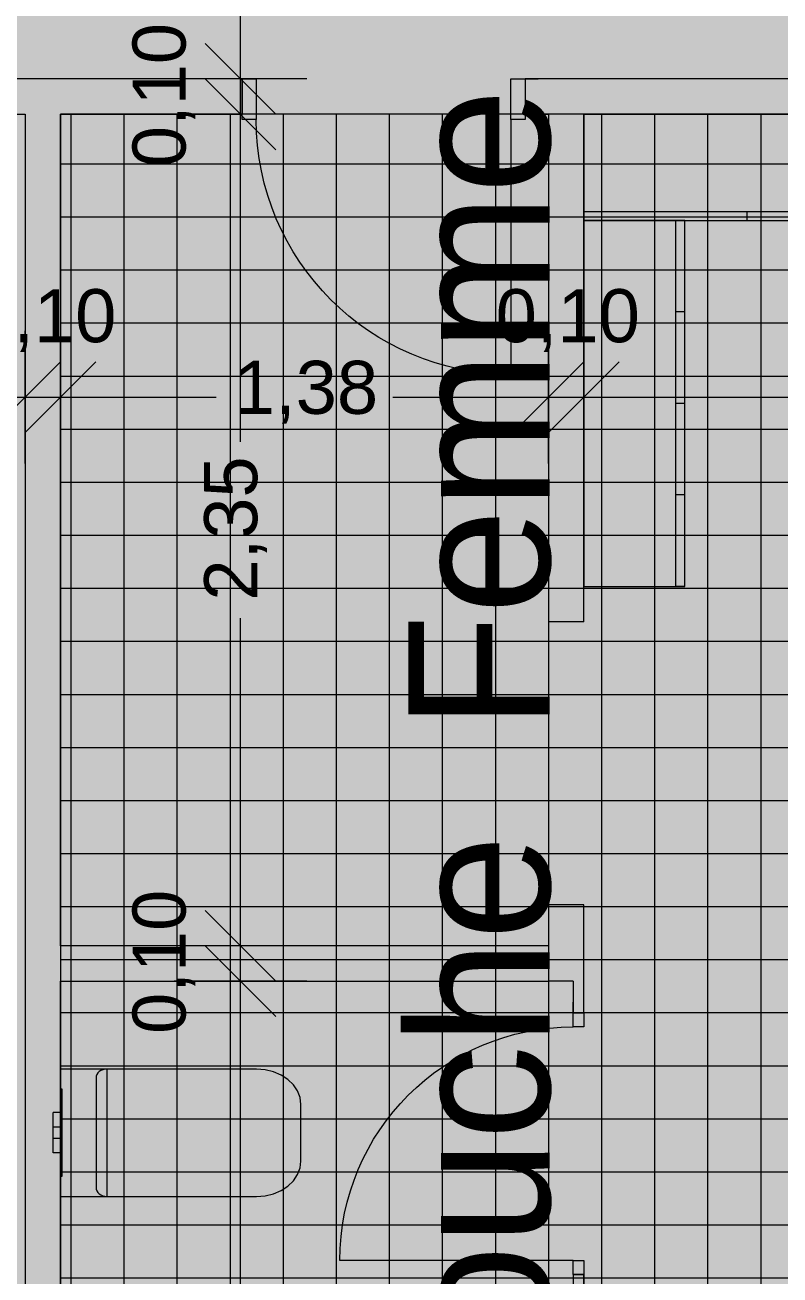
# Model space of a CAD drawing. Header units: millimetres. Extents: x 141848 to 1648660, y -465012 to -151356.
# Drawn here: x 187970 to 190104, y -197242 to -193707 of the extents above; entities that cross this region are included whole.
import ezdxf

# ---------------------------------------------------------------- set-up
doc = ezdxf.new("R2010")
doc.units = ezdxf.units.MM
doc.header["$MEASUREMENT"] = 0
for name, color, linetype in [('Cotations - 1_100', 7, 'Continuous'), ('Hachure', 7, 'Continuous'), ('Intérieur - Mobilier', 7, 'Continuous'), ('Portes ARCHICAD', 7, 'Continuous'), ('Sols_ Dalles', 7, 'Continuous'), ('Structure - Murs extérieurs', 7, 'Continuous')]:
    doc.layers.add(name, color=color, linetype=linetype)
doc.styles.add('STYLE_GENERE_1', font='')
doc.styles.add('STYLE_GENERE_2', font='')
doc.styles.get('STYLE_GENERE_1').set_extended_font_data('Agency FB')
doc.styles.get('STYLE_GENERE_2').set_extended_font_data('Arial')
doc.dimstyles.new('STYLE_GENERE__4', dxfattribs={"dimtxt": 150, "dimasz": 190, "dimexe": 0.18, "dimexo": 0.0625, "dimgap": 0, "dimtad": 0, "dimtih": 1, "dimtoh": 1, "dimlfac": 0.001, "dimzin": 0, "dimdsep": 46, "dimtxsty": 'STYLE_GENERE_2', "dimblk": 'ARROWHEAD_6', "dimblk1": 'ARROWHEAD_6', "dimblk2": 'ARROWHEAD_6', "dimcen": 0.09, "dimse1": 1, "dimse2": 1, "dimclrd": 7, "dimclre": 7, "dimclrt": 7, "dimazin": 0, "dimtfac": 1, "dimtdec": 4, "dimtmove": 0, "dimatfit": 3, "dimfxl": 0, "dimtolj": 1, "dimtzin": 0, "dimarcsym": 0})
doc.dimstyles.new('STYLE_GENERE__7', dxfattribs={"dimtxt": 150, "dimasz": 190, "dimexe": 0.18, "dimexo": 0.0625, "dimgap": 0, "dimtad": 0, "dimlfac": 0.001, "dimzin": 0, "dimdsep": 46, "dimtxsty": 'STYLE_GENERE_2', "dimblk": 'ARROWHEAD_6', "dimblk1": 'ARROWHEAD_6', "dimblk2": 'ARROWHEAD_6', "dimcen": 0.09, "dimse1": 1, "dimse2": 1, "dimclrd": 7, "dimclre": 7, "dimclrt": 7, "dimazin": 0, "dimtfac": 1, "dimtdec": 4, "dimtmove": 0, "dimatfit": 3, "dimfxl": 0, "dimtolj": 1, "dimtzin": 0, "dimarcsym": 0})

# ---------------------------------------------------------------- blocks, each defined once
blk = doc.blocks.new('Dalle_25_2', base_point=(185576, -200380.6))
at = {"layer": 'Sols_ Dalles', "linetype": 'Continuous', "lineweight": 0, "true_color": 0x3f3f3f}
blk.add_hatch(color=250, dxfattribs=at).paths.add_polyline_path([(185576, -200380.6), (191976, -200380.6), (191976, -188410.6), (185576, -188410.6)])
blk = doc.blocks.new('Mur_130_2', base_point=(187969.6, -193959.9))
at = {"layer": 'Structure - Murs extérieurs', "color": 7, "linetype": 'Continuous', "lineweight": 5, "flags": 128}
for points in [[(187969.6, -193959.9), (187969.6, -200100.6)], [(188069.6, -196310.6), (188069.6, -193959.9)], [(188069.6, -197310.6), (188069.6, -196410.6)]]:
    blk.add_lwpolyline(points, dxfattribs=at)
blk = doc.blocks.new('Ouverture porte simple_2')
at = {"layer": 'Portes ARCHICAD', "color": 251, "linetype": 'Continuous', "lineweight": 5, "true_color": 0x5f5f5f}
for p, q in [((-400, 0), (-400, 100)), ((400, 0), (400, 100))]:
    blk.add_line(p, q, dxfattribs=at)
blk = doc.blocks.new('Mur_131_2', base_point=(189549.6, -193959.9))
at = {"layer": 'Structure - Murs extérieurs', "color": 7, "linetype": 'Continuous', "lineweight": 5}
for p, q in [((189549.6, -195394.7), (189449.6, -195394.7)), ((189549.6, -196194.7), (189449.6, -196194.7))]:
    blk.add_line(p, q, dxfattribs=at)
at = {"layer": 'Structure - Murs extérieurs', "color": 7, "linetype": 'Continuous', "lineweight": 5, "flags": 128}
for points in [[(189449.6, -193959.9), (189449.6, -195394.7)], [(189549.6, -195394.7), (189549.6, -193959.9)], [(189449.6, -196194.7), (189449.6, -196310.6)], [(189549.6, -196410.6), (189549.6, -196194.7)], [(189519.6, -196410.6), (189449.6, -196410.6)]]:
    blk.add_lwpolyline(points, dxfattribs=at)
at = {"layer": 'Portes ARCHICAD', "color": 251, "linetype": 'Continuous', "lineweight": 5, "true_color": 0x5f5f5f, "xscale": -1, "zscale": 1000, "rotation": 89.99999299379134}
blk.add_blockref('Ouverture porte simple_2', (189549.6, -195794.7), dxfattribs=at)
blk = doc.blocks.new('Porte 25_8')
at = {"layer": 'Portes ARCHICAD', "color": 251, "linetype": 'Continuous', "lineweight": 5, "true_color": 0x5f5f5f}
for p, q in [((330, 0), (330, 660)), ((-370, 0), (-400, 0)), ((-370, 0), (-400, 0)), ((-330, 0), (-370, 0)), ((-370, 0), (-370, -30)), ((-370, 0), (-370, -30)), ((-370, 0), (-370, -30)), ((-330, -30), (-330, 0)), ((370, 0), (330, 0)), ((330, 0), (330, -30)), ((370, -30), (370, 0)), ((370, 0), (370, -30)), ((370, 0), (370, -30)), ((370, 0), (400, 0)), ((370, 0), (400, 0)), ((-370, -30), (-400, -30)), ((-370, -30), (-400, -30)), ((-370, -30), (-330, -30)), ((330, -30), (370, -30)), ((370, -30), (400, -30)), ((370, -30), (400, -30))]:
    blk.add_line(p, q, dxfattribs=at)
blk.add_arc((330, 0), 660, 90, 180, dxfattribs=at)
blk = doc.blocks.new('Mur_138_2', base_point=(189519.6, -196410.6))
at = {"layer": 'Structure - Murs extérieurs', "color": 7, "linetype": 'Continuous', "lineweight": 5}
for p, q in [((189519.6, -196500.3), (189519.6, -196470.3)), ((189549.6, -196500.3), (189549.6, -196470.3)), ((189519.6, -196500.3), (189549.6, -196500.3)), ((189519.6, -197240.3), (189519.6, -197270.3)), ((189519.6, -197240.3), (189549.6, -197240.3)), ((189549.6, -197240.3), (189549.6, -197270.3))]:
    blk.add_line(p, q, dxfattribs=at)
at = {"layer": 'Structure - Murs extérieurs', "color": 7, "linetype": 'Continuous', "lineweight": 5, "flags": 128}
for points in [[(189519.6, -196410.6), (189519.6, -196500.3)], [(189549.6, -196500.3), (189549.6, -196410.6)], [(189519.6, -197240.3), (189519.6, -197310.6)], [(189549.6, -197463.1), (189549.6, -197240.3)]]:
    blk.add_lwpolyline(points, dxfattribs=at)
at = {"layer": 'Portes ARCHICAD', "color": 251, "linetype": 'Continuous', "lineweight": 5, "true_color": 0x5f5f5f, "xscale": -1, "zscale": 1000, "rotation": 89.99999299379114}
blk.add_blockref('Porte 25_8', (189519.6, -196870.3), dxfattribs=at)
blk = doc.blocks.new('Mur_139_2', base_point=(187969.6, -196410.6))
at = {"layer": 'Structure - Murs extérieurs', "color": 7, "linetype": 'Continuous', "lineweight": 5, "flags": 128}
for points in [[(189449.6, -196310.6), (188069.6, -196310.6)], [(188069.6, -196410.6), (189449.6, -196410.6)]]:
    blk.add_lwpolyline(points, dxfattribs=at)
blk = doc.blocks.new('Porte 25_9')
at = {"layer": 'Portes ARCHICAD', "color": 251, "linetype": 'Continuous', "lineweight": 5, "true_color": 0x5f5f5f}
for p, q in [((360, 0), (360, 720)), ((-360, 0), (-400, 0)), ((-400, 0), (-400, -115)), ((-360, -115), (-360, 0)), ((400, 0), (360, 0)), ((360, 0), (360, -115)), ((400, -115), (400, 0)), ((-400, -15), (-437, -15)), ((-400, -15), (-437, -15)), ((-400, -115), (-400, -15)), ((-400, -115), (-400, -15)), ((400, -115), (400, -15)), ((400, -115), (400, -15)), ((400, -15), (437, -15)), ((400, -15), (437, -15)), ((-400, -115), (-437, -115)), ((-400, -115), (-437, -115)), ((-400, -115), (-360, -115)), ((360, -115), (400, -115)), ((400, -115), (437, -115)), ((400, -115), (437, -115))]:
    blk.add_line(p, q, dxfattribs=at)
blk.add_arc((360, 0), 720, 90, 180, dxfattribs=at)
blk = doc.blocks.new('Mur_142_2', base_point=(191976, -193959.9))
at = {"layer": 'Structure - Murs extérieurs', "color": 7, "linetype": 'Continuous', "lineweight": 5}
for p, q in [((188583.3, -193859.9), (188546.3, -193859.9)), ((188583.3, -193859.9), (188583.3, -193959.9)), ((189383.3, -193859.9), (189420.3, -193859.9)), ((189383.3, -193859.9), (189383.3, -193959.9)), ((188583.3, -193959.9), (188546.3, -193959.9)), ((189383.3, -193959.9), (189420.3, -193959.9))]:
    blk.add_line(p, q, dxfattribs=at)
at = {"layer": 'Structure - Murs extérieurs', "color": 7, "linetype": 'Continuous', "lineweight": 5, "flags": 128}
for points in [[(188583.3, -193859.9), (187902.3, -193859.9)], [(191696, -193859.9), (189383.3, -193859.9)], [(187902.3, -193959.9), (187969.6, -193959.9)], [(188069.6, -193959.9), (188583.3, -193959.9)], [(189383.3, -193959.9), (189449.6, -193959.9)], [(189549.6, -193959.9), (191696, -193959.9)]]:
    blk.add_lwpolyline(points, dxfattribs=at)
at = {"layer": 'Portes ARCHICAD', "color": 251, "linetype": 'Continuous', "lineweight": 5, "true_color": 0x5f5f5f, "xscale": -1, "zscale": 1000, "rotation": 179.9999929937919}
blk.add_blockref('Porte 25_9', (188983.3, -193974.9), dxfattribs=at)
blk = doc.blocks.new('WC 25_2')
at = {"layer": 'Intérieur - Mobilier', "color": 253, "linetype": 'Continuous', "lineweight": 5, "true_color": 0x9f9f9f}
for p, q in [((-57, 20), (-40.3, 20)), ((-57, 0), (-57, 20)), ((-40.3, 20), (-16, 20)), ((-16, 20), (-11.3, 20)), ((-16, 0), (-16, 20)), ((-11.3, 20), (0, 20)), ((0, 20), (11.3, 20)), ((0, 0), (11.3, 0)), ((11.3, 20), (16, 20)), ((11.3, 0), (16, 0)), ((16, 0), (16, 20)), ((16, 20), (40.3, 20)), ((16, 0), (40.3, 0)), ((40.3, 20), (57, 20)), ((40.3, 0), (57, 0)), ((57, 0), (57, 20)), ((-57, 0), (-40.3, 0)), ((-40.3, 0), (-16, 0)), ((-16, 0), (-11.3, 0)), ((-11.3, 0), (0, 0)), ((0, -100.7), (-155, -100.7)), ((155, -100.7), (0, -100.7)), ((-180, -132.2), (180, -132.2))]:
    blk.add_line(p, q, dxfattribs=at)
at = {"layer": 'Intérieur - Mobilier', "color": 253, "linetype": 'Continuous', "lineweight": 5, "true_color": 0x9f9f9f, "flags": 128}
for points in [[(80, -680), (99.5, -677.6), (118.3, -670.4), (135.6, -658.8), (150.7, -643.1), (163.1, -624), (172.4, -602.3), (178.1, -578.6), (180, -554.1), (180, 0), (-180, 0), (-180, -554.1), (-178.1, -578.6), (-172.4, -602.3), (-163.1, -624), (-150.7, -643.1), (-135.6, -658.8), (-118.3, -670.4), (-99.5, -677.6), (-80, -680)], [(123, 0), (-123, 0), (-123, -5), (123, -5)]]:
    blk.add_lwpolyline(points, close=True, dxfattribs=at)
at = {"layer": 'Intérieur - Mobilier', "color": 253, "linetype": 'Continuous', "lineweight": 5, "true_color": 0x9f9f9f}
for centre, start_param, end_param in [((-155, -132.2), 0, 1.570796), ((155, -132.2), 4.712389, 6.283185)]:
    blk.add_ellipse(centre, major_axis=(0, 31.5), ratio=0.794118, start_param=start_param, end_param=end_param, dxfattribs=at)
blk = doc.blocks.new('Casiers 25_2')
at = {"color": 251, "linetype": 'Continuous', "lineweight": 5, "true_color": 0x5f5f5f}
for p, q in [((0, 25), (1846.5, 25)), ((0, 0), (0, 25)), ((461.6, 0), (461.6, 25)), ((923.2, 0), (923.2, 25)), ((1384.8, 0), (1384.8, 25))]:
    blk.add_line(p, q, dxfattribs=at)
at = {"color": 251, "linetype": 'Continuous', "lineweight": 5, "true_color": 0x5f5f5f, "flags": 128}
blk.add_lwpolyline([(0, 0), (1846.5, 0), (1846.5, 300), (0, 300)], close=True, dxfattribs=at)
blk = doc.blocks.new('Casiers 25_3')
at = {"color": 251, "linetype": 'Continuous', "lineweight": 5, "true_color": 0x5f5f5f}
for p, q in [((0, 25), (1034.8, 25)), ((0, 0), (0, 25)), ((258.7, 0), (258.7, 25)), ((517.4, 0), (517.4, 25)), ((776.1, 0), (776.1, 25))]:
    blk.add_line(p, q, dxfattribs=at)
at = {"color": 251, "linetype": 'Continuous', "lineweight": 5, "true_color": 0x5f5f5f, "flags": 128}
blk.add_lwpolyline([(0, 0), (1034.8, 0), (1034.8, 285), (0, 285)], close=True, dxfattribs=at)
blk = doc.blocks.new('*D531')
at = {"layer": 'Cotations - 1_100', "color": 7, "linetype": 'Continuous', "lineweight": 5}
for p, q in [((191029.1, -197440.6), (190829.1, -197240.6)), ((191116.6, -197340.6), (190741.6, -197340.6)), ((190929.1, -198471.3), (190929.1, -197340.6)), ((190929.1, -200100.6), (190929.1, -198969.9)), ((190829.1, -200000.6), (191029.1, -200200.6)), ((191116.6, -200100.6), (190741.6, -200100.6))]:
    blk.add_line(p, q, dxfattribs=at)
at = {"layer": 'Cotations - 1_100', "color": 7, "lineweight": 5, "char_height": 150, "attachment_point": 7, "rotation": 90, "style": 'STYLE_GENERE_2'}
for s, insert in [('\\A1;{\\pql;\\fArial|b0|i0|c0|p38;0,10}', (190801.6, -197490.1)), ('\\A1;{\\pql;\\fArial|b0|i0|c0|p38;2,76}', (191004.1, -198920.1))]:
    blk.add_mtext(s, dxfattribs=dict(at, insert=insert))
blk = doc.blocks.new('ARROWHEAD_6')
at = {"color": 0, "linetype": 'Continuous', "lineweight": 0}
for p, q in [((-0.5, -0.5), (0.5, 0.5)), ((0, 0), (-1, 0))]:
    blk.add_line(p, q, dxfattribs=at)
blk = doc.blocks.new('*D541')
at = {"layer": 'Cotations - 1_100', "color": 7, "linetype": 'Continuous', "lineweight": 5}
for p, q in [((185576, -194947.2), (185576, -194572.2)), ((187969.6, -194947.2), (187969.6, -194572.2)), ((185676, -194659.7), (185476, -194859.7)), ((187869.6, -194859.7), (188069.6, -194659.7)), ((185426, -194759.7), (185576, -194759.7)), ((185576, -194759.7), (186523.5, -194759.7)), ((187022.1, -194759.7), (187969.6, -194759.7))]:
    blk.add_line(p, q, dxfattribs=at)
at = {"layer": 'Cotations - 1_100', "color": 7, "lineweight": 5, "char_height": 150, "attachment_point": 7, "style": 'STYLE_GENERE_2'}
for s, insert in [('\\A1;{\\pql;\\fArial|b0|i0|c0|p38;0,10}', (187820, -194632.2)), ('\\A1;{\\pql;\\fArial|b0|i0|c0|p38;2,39}', (186573.3, -194834.7))]:
    blk.add_mtext(s, dxfattribs=dict(at, insert=insert))
blk = doc.blocks.new('*D542')
at = {"layer": 'Cotations - 1_100', "color": 7, "linetype": 'Continuous', "lineweight": 5}
for p, q in [((187969.6, -194947.2), (187969.6, -194572.2)), ((188069.6, -194947.2), (188069.6, -194572.2)), ((187869.6, -194859.7), (188069.6, -194659.7)), ((188169.6, -194659.7), (187969.6, -194859.7)), ((187969.6, -194759.7), (188069.6, -194759.7))]:
    blk.add_line(p, q, dxfattribs=at)
blk = doc.blocks.new('*D543')
at = {"layer": 'Cotations - 1_100', "color": 7, "linetype": 'Continuous', "lineweight": 5}
for p, q in [((188069.6, -194947.2), (188069.6, -194572.2)), ((189449.6, -194947.2), (189449.6, -194572.2)), ((188169.6, -194659.7), (187969.6, -194859.7)), ((189349.6, -194859.7), (189549.6, -194659.7)), ((188069.6, -194759.7), (188510.3, -194759.7)), ((189008.9, -194759.7), (189449.6, -194759.7))]:
    blk.add_line(p, q, dxfattribs=at)
at = {"layer": 'Cotations - 1_100', "color": 7, "lineweight": 5, "char_height": 150, "attachment_point": 7, "style": 'STYLE_GENERE_2'}
for s, insert in [('\\A1;{\\pql;\\fArial|b0|i0|c0|p38;0,10}', (189300, -194632.2)), ('\\A1;{\\pql;\\fArial|b0|i0|c0|p38;1,38}', (188560, -194834.7))]:
    blk.add_mtext(s, dxfattribs=dict(at, insert=insert))
blk = doc.blocks.new('*D544')
at = {"layer": 'Cotations - 1_100', "color": 7, "linetype": 'Continuous', "lineweight": 5}
for p, q in [((189449.6, -194947.2), (189449.6, -194572.2)), ((189549.6, -194947.2), (189549.6, -194572.2)), ((189349.6, -194859.7), (189549.6, -194659.7)), ((189649.6, -194659.7), (189449.6, -194859.7)), ((189449.6, -194759.7), (189549.6, -194759.7))]:
    blk.add_line(p, q, dxfattribs=at)
blk = doc.blocks.new('*D545')
at = {"layer": 'Cotations - 1_100', "color": 7, "linetype": 'Continuous', "lineweight": 5}
for p, q in [((189549.6, -194947.2), (189549.6, -194572.2)), ((191696, -194947.2), (191696, -194572.2)), ((189649.6, -194659.7), (189449.6, -194859.7)), ((191796, -194659.7), (191596, -194859.7)), ((189549.6, -194759.7), (190373.5, -194759.7)), ((190872.1, -194759.7), (191696, -194759.7))]:
    blk.add_line(p, q, dxfattribs=at)
at = {"layer": 'Cotations - 1_100', "color": 7, "lineweight": 5, "char_height": 150, "attachment_point": 7, "style": 'STYLE_GENERE_2'}
for s, insert in [('\\A1;{\\pql;\\fArial|b0|i0|c0|p38;0,28}', (191636.5, -194632.2)), ('\\A1;{\\pql;\\fArial|b0|i0|c0|p38;2,15}', (190423.3, -194834.7))]:
    blk.add_mtext(s, dxfattribs=dict(at, insert=insert))
blk = doc.blocks.new('*D547')
at = {"layer": 'Cotations - 1_100', "color": 7, "linetype": 'Continuous', "lineweight": 5}
for p, q in [((188478.9, -196210.6), (188678.9, -196410.6)), ((188678.9, -196510.6), (188478.9, -196310.6)), ((188766.4, -196410.6), (188391.4, -196410.6)), ((188578.9, -198006.3), (188578.9, -196410.6)), ((188578.9, -200100.6), (188578.9, -198504.9)), ((188478.9, -200000.6), (188678.9, -200200.6)), ((188766.4, -200100.6), (188391.4, -200100.6)), ((188578.9, -200250.6), (188578.9, -200100.6))]:
    blk.add_line(p, q, dxfattribs=at)
at = {"layer": 'Cotations - 1_100', "color": 7, "lineweight": 5, "char_height": 150, "attachment_point": 7, "rotation": 90, "style": 'STYLE_GENERE_2'}
for s, insert in [('\\A1;{\\pql;\\fArial|b0|i0|c0|p38;0,10}', (188451.4, -196560.1)), ('\\A1;{\\pql;\\fArial|b0|i0|c0|p38;3,69}', (188653.9, -198455.1))]:
    blk.add_mtext(s, dxfattribs=dict(at, insert=insert))
blk = doc.blocks.new('*D548')
at = {"layer": 'Cotations - 1_100', "color": 7, "linetype": 'Continuous', "lineweight": 5}
for p, q in [((188478.9, -196210.6), (188678.9, -196410.6)), ((188766.4, -196310.6), (188391.4, -196310.6)), ((188678.9, -196510.6), (188478.9, -196310.6)), ((188578.9, -196410.6), (188578.9, -196310.6)), ((188766.4, -196410.6), (188391.4, -196410.6))]:
    blk.add_line(p, q, dxfattribs=at)
blk = doc.blocks.new('*D549')
at = {"layer": 'Cotations - 1_100', "color": 7, "linetype": 'Continuous', "lineweight": 5}
for p, q in [((188678.9, -194059.9), (188478.9, -193859.9)), ((188766.4, -193959.9), (188391.4, -193959.9)), ((188578.9, -194885.9), (188578.9, -193959.9)), ((188578.9, -196310.6), (188578.9, -195384.5)), ((188478.9, -196210.6), (188678.9, -196410.6)), ((188766.4, -196310.6), (188391.4, -196310.6)), ((188678.9, -196510.6), (188478.9, -196310.6))]:
    blk.add_line(p, q, dxfattribs=at)
at = {"layer": 'Cotations - 1_100', "color": 7, "lineweight": 5, "char_height": 150, "attachment_point": 7, "rotation": 90, "style": 'STYLE_GENERE_2'}
for s, insert in [('\\A1;{\\pql;\\fArial|b0|i0|c0|p38;0,10}', (188451.4, -194109.4)), ('\\A1;{\\pql;\\fArial|b0|i0|c0|p38;2,35}', (188653.9, -195334.8))]:
    blk.add_mtext(s, dxfattribs=dict(at, insert=insert))
blk = doc.blocks.new('*D550')
at = {"layer": 'Cotations - 1_100', "color": 7, "linetype": 'Continuous', "lineweight": 5}
for p, q in [((188478.9, -193759.9), (188678.9, -193959.9)), ((188766.4, -193859.9), (188391.4, -193859.9)), ((188678.9, -194059.9), (188478.9, -193859.9)), ((188578.9, -193959.9), (188578.9, -193859.9)), ((188766.4, -193959.9), (188391.4, -193959.9))]:
    blk.add_line(p, q, dxfattribs=at)
blk = doc.blocks.new('*D551')
at = {"layer": 'Cotations - 1_100', "color": 7, "linetype": 'Continuous', "lineweight": 5}
for p, q in [((188478.9, -191937), (188678.9, -192137)), ((188678.9, -192237), (188478.9, -192037)), ((188766.4, -192137), (188391.4, -192137)), ((188578.9, -192749.2), (188578.9, -192137)), ((188578.9, -193859.9), (188578.9, -193247.7)), ((188478.9, -193759.9), (188678.9, -193959.9)), ((188766.4, -193859.9), (188391.4, -193859.9))]:
    blk.add_line(p, q, dxfattribs=at)
at = {"layer": 'Cotations - 1_100', "color": 7, "lineweight": 5, "char_height": 150, "attachment_point": 7, "rotation": 90, "style": 'STYLE_GENERE_2'}
for s, insert in [('\\A1;{\\pql;\\fArial|b0|i0|c0|p38;0,10}', (188451.4, -192286.6)), ('\\A1;{\\pql;\\fArial|b0|i0|c0|p38;1,72}', (188653.9, -193198))]:
    blk.add_mtext(s, dxfattribs=dict(at, insert=insert))

msp = doc.modelspace()

# ---------------------------------------------------------------- hatches: boundary and pattern name
at = {"linetype": 'Continuous', "lineweight": 5}
h = msp.add_hatch(dxfattribs=at)
h.set_pattern_fill('Carrelage_15x15_0002', color=255, style=0, pattern_type=2)
h.set_pattern_definition([(0, (0, 0), (0, 150), []), (90, (0, 0), (-150, 0), [])])
h.paths.add_polyline_path([(188069.575, -193959.878), (188069.574, -200100.57), (191696.034, -200100.57), (191696.034, -193959.878)])

# ---------------------------------------------------------------- linework, layer by layer
at = {"color": 7, "linetype": 'Continuous', "lineweight": 5, "flags": 128}
msp.add_lwpolyline([(188069.575, -193959.878), (188069.574, -200100.57), (191696.034, -200100.57), (191696.034, -193959.878)], close=True, dxfattribs=at)

# ---------------------------------------------------------------- block references
at = {"color": 251, "linetype": 'Continuous', "lineweight": 5, "true_color": 0x5f5f5f, "zscale": 1000}
for name, p, rotation in [('Casiers 25_2', (189549.575, -194259.878), 359.9999929937913), ('Casiers 25_3', (189834.575, -195294.721), 89.99999299379131)]:
    msp.add_blockref(name, p, dxfattribs=dict(at, rotation=rotation))
at = {"layer": 'Intérieur - Mobilier', "color": 7, "linetype": 'Continuous', "lineweight": 5, "zscale": 1000, "rotation": 89.99999299379131}
msp.add_blockref('WC 25_2', (188069.575, -196839.409), dxfattribs=at)
at = {"layer": 'Sols_ Dalles', "color": 250, "linetype": 'Continuous', "lineweight": 5, "true_color": 0x1f1f1f}
msp.add_blockref('Dalle_25_2', (185576.034, -200380.57), dxfattribs=at)
at = {"layer": 'Structure - Murs extérieurs', "color": 7, "lineweight": 5}
for name, p in [('Mur_142_2', (191976.034, -193959.878)), ('Mur_130_2', (187969.575, -193959.878)), ('Mur_131_2', (189549.575, -193959.878)), ('Mur_139_2', (187969.575, -196410.57)), ('Mur_138_2', (189519.575, -196410.57))]:
    msp.add_blockref(name, p, dxfattribs=at)

# ---------------------------------------------------------------- texts
at = {"layer": 'Hachure', "color": 250, "linetype": 'Continuous', "lineweight": 5, "true_color": 0x3f3f3f, "insert": (189255.758, -197454.486), "char_height": 400, "attachment_point": 5, "rotation": 90.000007, "style": 'STYLE_GENERE_1'}
msp.add_mtext('\\A1;{\\pqc;\\fAgency FB|b0|i0|c0|p34;Vestiaire wc/ Douche  Femme}', dxfattribs=at)

# ---------------------------------------------------------------- dimensions: what is measured, and where the dimension line sits
at = {"layer": 'Cotations - 1_100', "color": 7, "linetype": 'Continuous', "lineweight": 5}
for base, p1, p2, picture, middle in [((188578.922, -192137.03), (187902.313, -193859.878), (189266.034, -192137.03), '*D551', (188578.922, -193003.174)), ((188578.922, -193959.878), (189449.575, -196310.57), (189449.575, -193959.878), '*D549', (188578.922, -195139.944)), ((188578.922, -193859.878), (189449.575, -193959.878), (187902.313, -193859.878), '*D550', (188376.422, -193914.598)), ((188578.922, -196410.57), (188069.574, -200100.57), (188069.575, -196410.57), '*D547', (188578.922, -198260.29)), ((188578.922, -196310.57), (188069.575, -196410.57), (189449.575, -196310.57), '*D548', (188376.422, -196365.29)), ((190929.106, -197340.57), (188636.034, -200100.57), (191696.034, -197340.57), '*D531', (190929.106, -198725.29))]:
    dim = msp.add_linear_dim(base=base, p1=p1, p2=p2, angle=90, dimstyle='STYLE_GENERE__7', dxfattribs=at)
    dim.commit()
    dim.dimension.update_dxf_attribs({"geometry": picture, "text_midpoint": middle, "dimtype": 160, "text_rotation": 90})
for base, p1, p2, picture, middle in [((187969.575, -194759.712), (185576.034, -193959.877), (187969.575, -193959.878), '*D541', (186768.085, -194759.712)), ((188069.575, -194759.712), (187969.575, -193959.878), (188069.575, -193959.878), '*D542', (188014.855, -194557.212)), ((189449.575, -194759.712), (188069.575, -193959.878), (189449.575, -193959.878), '*D543', (188754.855, -194759.712)), ((189549.575, -194759.712), (189449.575, -193959.878), (189549.575, -193959.878), '*D544', (189494.855, -194557.212)), ((191696.034, -194759.712), (189549.575, -193959.878), (191696.034, -199877.724), '*D545', (190618.085, -194759.712))]:
    dim = msp.add_linear_dim(base=base, p1=p1, p2=p2, dimstyle='STYLE_GENERE__4', dxfattribs=at)
    dim.commit()
    dim.dimension.update_dxf_attribs({"geometry": picture, "text_midpoint": middle, "dimtype": 160})

doc.saveas('drawing.dxf')
